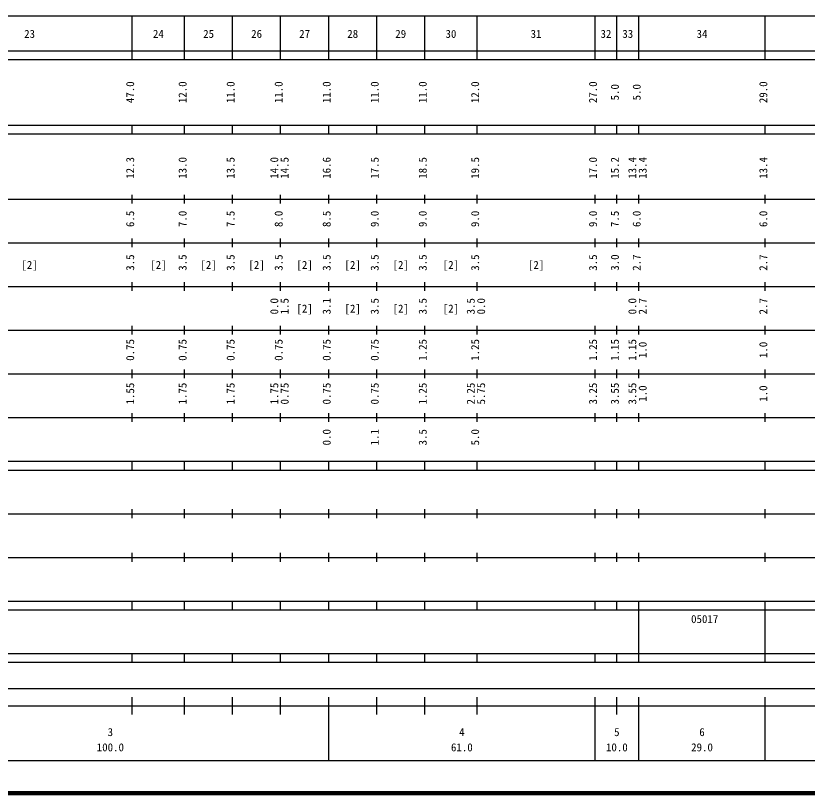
# Model space of a CAD drawing. Units: millimetres on the paper, enlarged 1000 times. Extents: x 40000 to 680000, y 20000 to 380000.
# Drawn here: x 296351 to 477586, y 20000 to 198000 of the extents above; entities that cross this region are included whole.
import ezdxf
from ezdxf.enums import TextEntityAlignment as Align

# ---------------------------------------------------------------- set-up
doc = ezdxf.new("R2010")
doc.units = ezdxf.units.MM
doc.header["$LTSCALE"] = 1000
doc.layers.add('M-TTL', color=2, linetype='Continuous', lineweight=140)
doc.layers.add('M-TTL-BAND', color=7, linetype='Continuous', lineweight=25)
doc.styles.add('ＭＳ ゴシック', font='')
doc.styles.get('ＭＳ ゴシック').set_extended_font_data('MS Gothic')

msp = doc.modelspace()

# ---------------------------------------------------------------- linework, layer by layer
at = {"layer": 'M-TTL'}
msp.add_line((40000, 20000), (680000, 20000), dxfattribs=at)
at = {"layer": 'M-TTL-BAND'}
for p, q in [((68000, 198000), (579000, 198000)), ((323000, 188000), (323000, 198000)), ((335000, 188000), (335000, 198000)), ((346000, 188000), (346000, 198000)), ((357000, 188000), (357000, 198000)), ((368000, 188000), (368000, 198000)), ((379000, 188000), (379000, 198000)), ((390000, 188000), (390000, 198000)), ((402000, 188000), (402000, 198000)), ((429000, 188000), (429000, 198000)), ((434000, 188000), (434000, 198000)), ((439000, 188000), (439000, 198000)), ((468000, 188000), (468000, 198000)), ((40000, 190000), (579000, 190000)), ((40000, 188000), (579000, 188000)), ((40000, 173000), (579000, 173000)), ((323000, 171000), (323000, 173000)), ((335000, 171000), (335000, 173000)), ((346000, 171000), (346000, 173000)), ((357000, 171000), (357000, 173000)), ((368000, 171000), (368000, 173000)), ((379000, 171000), (379000, 173000)), ((390000, 171000), (390000, 173000)), ((402000, 171000), (402000, 173000)), ((429000, 171000), (429000, 173000)), ((434000, 171000), (434000, 173000)), ((439000, 171000), (439000, 173000)), ((468000, 171000), (468000, 173000)), ((40000, 171000), (579000, 171000)), ((40000, 156000), (579000, 156000)), ((323000, 155000), (323000, 157000)), ((335000, 155000), (335000, 157000)), ((346000, 155000), (346000, 157000)), ((357000, 155000), (357000, 157000)), ((368000, 155000), (368000, 157000)), ((379000, 155000), (379000, 157000)), ((390000, 155000), (390000, 157000)), ((402000, 155000), (402000, 157000)), ((429000, 155000), (429000, 157000)), ((434000, 155000), (434000, 157000)), ((439000, 155000), (439000, 157000)), ((468000, 155000), (468000, 157000)), ((323000, 145000), (323000, 147000)), ((335000, 145000), (335000, 147000)), ((346000, 145000), (346000, 147000)), ((357000, 145000), (357000, 147000)), ((368000, 145000), (368000, 147000)), ((379000, 145000), (379000, 147000)), ((390000, 145000), (390000, 147000)), ((402000, 145000), (402000, 147000)), ((429000, 145000), (429000, 147000)), ((434000, 145000), (434000, 147000)), ((439000, 145000), (439000, 147000)), ((468000, 145000), (468000, 147000)), ((46000, 146000), (579000, 146000)), ((52000, 136000), (579000, 136000)), ((323000, 135000), (323000, 137000)), ((335000, 135000), (335000, 137000)), ((346000, 135000), (346000, 137000)), ((357000, 135000), (357000, 137000)), ((368000, 135000), (368000, 137000)), ((379000, 135000), (379000, 137000)), ((390000, 135000), (390000, 137000)), ((402000, 135000), (402000, 137000)), ((429000, 135000), (429000, 137000)), ((434000, 135000), (434000, 137000)), ((439000, 135000), (439000, 137000)), ((468000, 135000), (468000, 137000)), ((323000, 125000), (323000, 127000)), ((335000, 125000), (335000, 127000)), ((346000, 125000), (346000, 127000)), ((357000, 125000), (357000, 127000)), ((368000, 125000), (368000, 127000)), ((379000, 125000), (379000, 127000)), ((390000, 125000), (390000, 127000)), ((402000, 125000), (402000, 127000)), ((429000, 125000), (429000, 127000)), ((434000, 125000), (434000, 127000)), ((439000, 125000), (439000, 127000)), ((468000, 125000), (468000, 127000)), ((46000, 126000), (579000, 126000)), ((52000, 116000), (579000, 116000)), ((323000, 115000), (323000, 117000)), ((335000, 115000), (335000, 117000)), ((346000, 115000), (346000, 117000)), ((357000, 115000), (357000, 117000)), ((368000, 115000), (368000, 117000)), ((379000, 115000), (379000, 117000)), ((390000, 115000), (390000, 117000)), ((402000, 115000), (402000, 117000)), ((429000, 115000), (429000, 117000)), ((434000, 115000), (434000, 117000)), ((439000, 115000), (439000, 117000)), ((468000, 115000), (468000, 117000)), ((323000, 105000), (323000, 107000)), ((335000, 105000), (335000, 107000)), ((346000, 105000), (346000, 107000)), ((357000, 105000), (357000, 107000)), ((368000, 105000), (368000, 107000)), ((379000, 105000), (379000, 107000)), ((390000, 105000), (390000, 107000)), ((402000, 105000), (402000, 107000)), ((429000, 105000), (429000, 107000)), ((434000, 105000), (434000, 107000)), ((439000, 105000), (439000, 107000)), ((468000, 105000), (468000, 107000)), ((46000, 106000), (579000, 106000)), ((40000, 96000), (579000, 96000)), ((323000, 94000), (323000, 96000)), ((335000, 94000), (335000, 96000)), ((346000, 94000), (346000, 96000)), ((357000, 94000), (357000, 96000)), ((368000, 94000), (368000, 96000)), ((379000, 94000), (379000, 96000)), ((390000, 94000), (390000, 96000)), ((402000, 94000), (402000, 96000)), ((429000, 94000), (429000, 96000)), ((434000, 94000), (434000, 96000)), ((439000, 94000), (439000, 96000)), ((468000, 94000), (468000, 96000)), ((40000, 94000), (579000, 94000)), ((49000, 84000), (579000, 84000)), ((323000, 83000), (323000, 85000)), ((335000, 83000), (335000, 85000)), ((346000, 83000), (346000, 85000)), ((357000, 83000), (357000, 85000)), ((368000, 83000), (368000, 85000)), ((379000, 83000), (379000, 85000)), ((390000, 83000), (390000, 85000)), ((402000, 83000), (402000, 85000)), ((429000, 83000), (429000, 85000)), ((434000, 83000), (434000, 85000)), ((439000, 83000), (439000, 85000)), ((468000, 83000), (468000, 85000)), ((323000, 73000), (323000, 75000)), ((335000, 73000), (335000, 75000)), ((346000, 73000), (346000, 75000)), ((357000, 73000), (357000, 75000)), ((368000, 73000), (368000, 75000)), ((379000, 73000), (379000, 75000)), ((390000, 73000), (390000, 75000)), ((402000, 73000), (402000, 75000)), ((429000, 73000), (429000, 75000)), ((434000, 73000), (434000, 75000)), ((439000, 73000), (439000, 75000)), ((468000, 73000), (468000, 75000)), ((40000, 74000), (579000, 74000)), ((40000, 64000), (579000, 64000)), ((323000, 62000), (323000, 64000)), ((335000, 62000), (335000, 64000)), ((346000, 62000), (346000, 64000)), ((357000, 62000), (357000, 64000)), ((368000, 62000), (368000, 64000)), ((379000, 62000), (379000, 64000)), ((390000, 62000), (390000, 64000)), ((402000, 62000), (402000, 64000)), ((429000, 62000), (429000, 64000)), ((434000, 62000), (434000, 64000)), ((439000, 62000), (439000, 64000)), ((468000, 62000), (468000, 64000)), ((40000, 62000), (579000, 62000)), ((439000, 52000), (439000, 62000)), ((468000, 52000), (468000, 62000)), ((468000, 52000), (468000, 62000)), ((40000, 52000), (579000, 52000)), ((323000, 50000), (323000, 52000)), ((335000, 50000), (335000, 52000)), ((346000, 50000), (346000, 52000)), ((357000, 50000), (357000, 52000)), ((368000, 50000), (368000, 52000)), ((379000, 50000), (379000, 52000)), ((390000, 50000), (390000, 52000)), ((402000, 50000), (402000, 52000)), ((429000, 50000), (429000, 52000)), ((434000, 50000), (434000, 52000)), ((439000, 50000), (439000, 52000)), ((468000, 50000), (468000, 52000)), ((40000, 50000), (579000, 50000)), ((71000, 44000), (565000, 44000)), ((323000, 38000), (323000, 42000)), ((335000, 38000), (335000, 42000)), ((346000, 38000), (346000, 42000)), ((357000, 38000), (357000, 42000)), ((368000, 27500), (368000, 42000)), ((379000, 38000), (379000, 42000)), ((390000, 38000), (390000, 42000)), ((402000, 38000), (402000, 42000)), ((429000, 27500), (429000, 42000)), ((434000, 38000), (434000, 42000)), ((439000, 27500), (439000, 42000)), ((468000, 27500), (468000, 42000)), ((40000, 40000), (579000, 40000)), ((68000, 27500), (579000, 27500))]:
    msp.add_line(p, q, dxfattribs=at)

# ---------------------------------------------------------------- texts
at = {"layer": 'M-TTL-BAND', "style": 'ＭＳ ゴシック'}
for s, p in [('23', (299500, 192405)), ('24', (329000, 192405)), ('25', (340500, 192405)), ('26', (351500, 192405)), ('27', (362500, 192405)), ('28', (373500, 192405)), ('29', (384500, 192405)), ('30', (396000, 192405)), ('31', (415500, 192405)), ('32', (431500, 192405)), ('33', (436500, 192405)), ('34', (453500, 192405)), ('[2]', (299500, 139500)), ('[2]', (329000, 139500)), ('[2]', (340500, 139500)), ('[2]', (351500, 139500)), ('[2]', (362500, 139500)), ('[2]', (373500, 139500)), ('[2]', (384500, 139500)), ('[2]', (396000, 139500)), ('[2]', (415500, 139500)), ('[2]', (362500, 129500)), ('[2]', (373500, 129500)), ('[2]', (384500, 129500)), ('[2]', (396000, 129500)), ('3', (318000, 32523)), ('4', (398500, 32523)), ('5', (434000, 32523)), ('6', (453500, 32523)), ('100.0', (318000, 29033)), ('61.0', (398500, 29033)), ('10.0', (434000, 29033)), ('29.0', (453500, 29033))]:
    msp.add_text(s, height=1833, dxfattribs=at).set_placement(p, align=Align.BOTTOM_CENTER)
for s, p in [('47.0', (324000, 180500)), ('12.0', (336000, 180500)), ('11.0', (347000, 180500)), ('11.0', (358000, 180500)), ('11.0', (369000, 180500)), ('11.0', (380000, 180500)), ('11.0', (391000, 180500)), ('12.0', (403000, 180500)), ('27.0', (430000, 180500)), ('5.0', (435000, 180500)), ('5.0', (440000, 180500)), ('29.0', (469000, 180500)), ('12.3', (324000, 163174)), ('13.0', (336000, 163174)), ('13.5', (347000, 163174)), ('14.0', (357000, 163174)), ('14.5', (359370, 163174)), ('16.6', (369000, 163174)), ('17.5', (380000, 163174)), ('18.5', (391000, 163174)), ('19.5', (403000, 163174)), ('17.0', (430000, 163174)), ('15.2', (435000, 163174)), ('13.4', (439000, 163174)), ('13.4', (441370, 163174)), ('13.4', (469000, 163174)), ('6.5', (324000, 151500)), ('7.0', (336000, 151500)), ('7.5', (347000, 151500)), ('8.0', (358000, 151500)), ('8.5', (369000, 151500)), ('9.0', (380000, 151500)), ('9.0', (391000, 151500)), ('9.0', (403000, 151500)), ('9.0', (430000, 151500)), ('7.5', (435000, 151500)), ('6.0', (440000, 151500)), ('6.0', (469000, 151500)), ('3.5', (324000, 141500)), ('3.5', (336000, 141500)), ('3.5', (347000, 141500)), ('3.5', (358000, 141500)), ('3.5', (369000, 141500)), ('3.5', (380000, 141500)), ('3.5', (391000, 141500)), ('3.5', (403000, 141500)), ('3.5', (430000, 141500)), ('3.0', (435000, 141500)), ('2.7', (440000, 141500)), ('2.7', (469000, 141500)), ('0.0', (357000, 131500)), ('1.5', (359370, 131500)), ('3.1', (369000, 131500)), ('3.5', (380000, 131500)), ('3.5', (391000, 131500)), ('3.5', (402000, 131500)), ('0.0', (404370, 131500)), ('0.0', (439000, 131500)), ('2.7', (441370, 131500)), ('2.7', (469000, 131500)), ('0.75', (324000, 121500)), ('0.75', (336000, 121500)), ('0.75', (347000, 121500)), ('0.75', (358000, 121500)), ('0.75', (369000, 121500)), ('0.75', (380000, 121500)), ('1.25', (391000, 121500)), ('1.25', (403000, 121500)), ('1.25', (430000, 121500)), ('1.15', (435000, 121500)), ('1.15', (439000, 121500)), ('1.0', (441370, 121500)), ('1.0', (469000, 121500)), ('1.55', (324000, 111500)), ('1.75', (336000, 111500)), ('1.75', (347000, 111500)), ('1.75', (357000, 111500)), ('0.75', (359370, 111500)), ('0.75', (369000, 111500)), ('0.75', (380000, 111500)), ('1.25', (391000, 111500)), ('2.25', (402000, 111500)), ('5.75', (404370, 111500)), ('3.25', (430000, 111500)), ('3.55', (435000, 111500)), ('3.55', (439000, 111500)), ('1.0', (441370, 111500)), ('1.0', (469000, 111500)), ('0.0', (369000, 101500)), ('1.1', (380000, 101500)), ('3.5', (391000, 101500)), ('5.0', (403000, 101500))]:
    msp.add_text(s, height=1833, rotation=90, dxfattribs=at).set_placement(p, align=Align.BOTTOM_CENTER)
msp.add_text('05017', height=1833, dxfattribs=at).set_placement((451000, 58405), align=Align.BOTTOM_LEFT)

doc.saveas('drawing.dxf')
